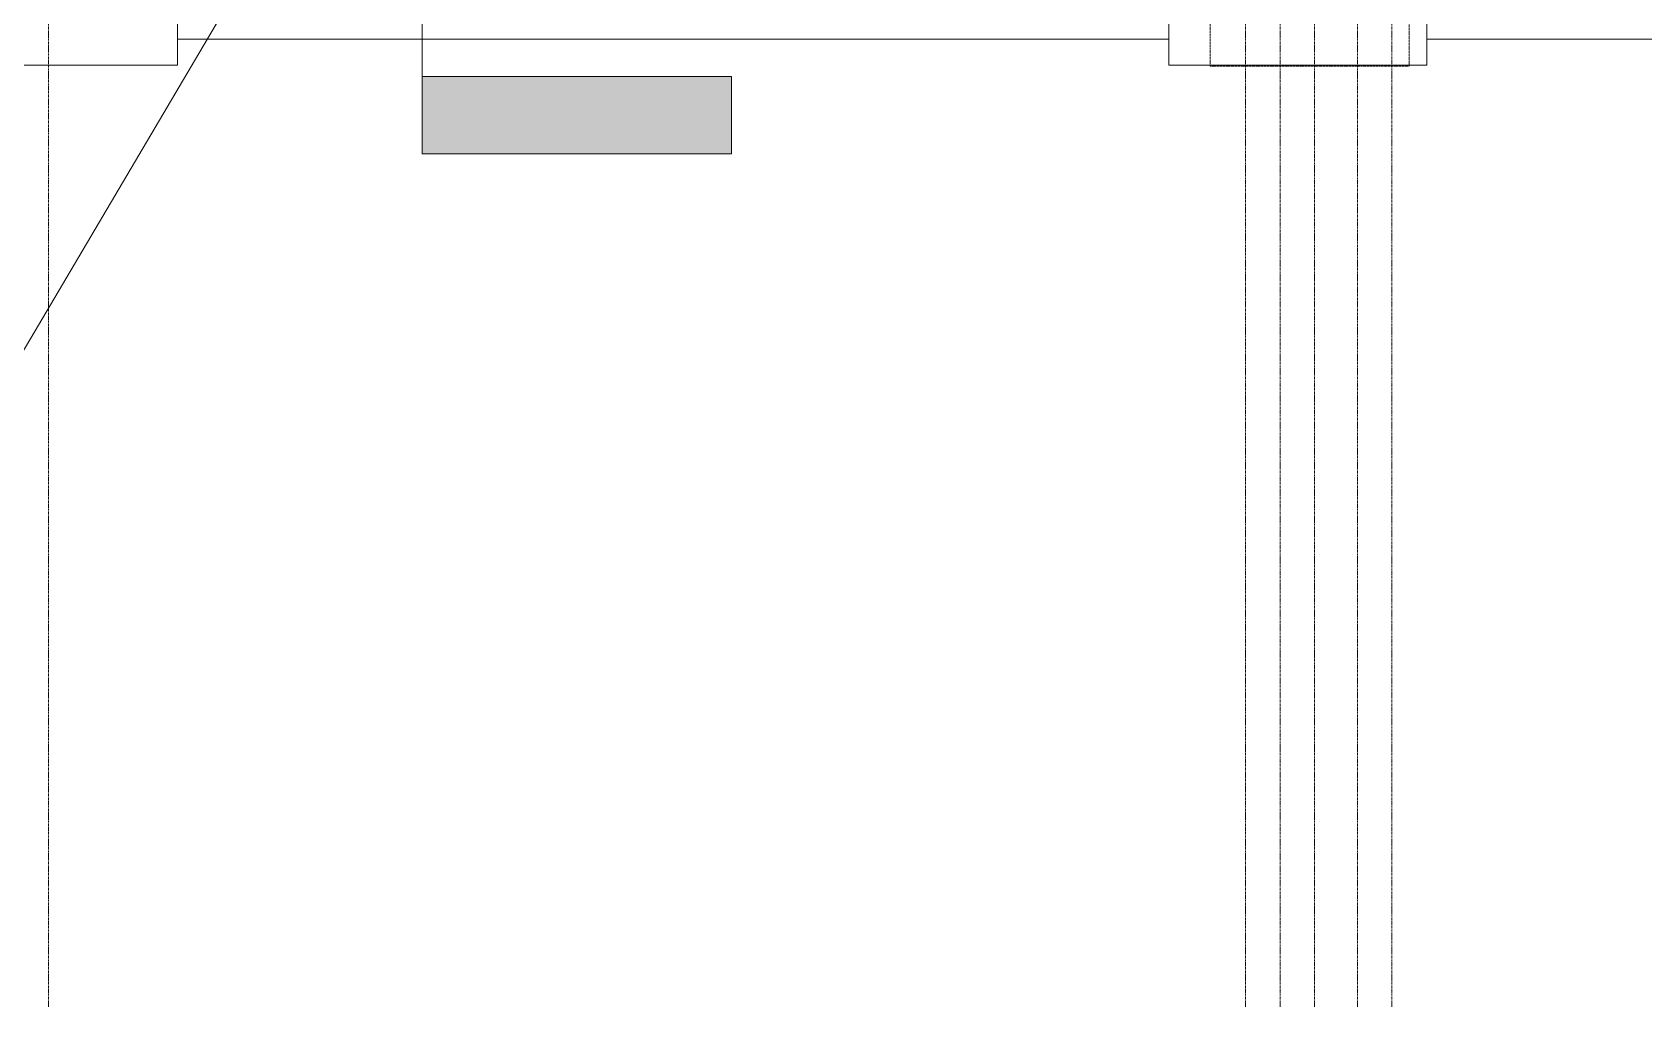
# Model space of a CAD drawing. Header units: inches. Extents: x 21386 to 98862, y -290 to 853.
# Drawn here: x 38815.2 to 39190.1, y -273.2 to -46.4 of the extents above; entities that cross this region are included whole.
import ezdxf

# ---------------------------------------------------------------- set-up
doc = ezdxf.new("R2010")
doc.units = ezdxf.units.IN
doc.header["$MEASUREMENT"] = 0
doc.linetypes.add('Dash Dot 3_16_', pattern=[0.3125, 0.1875, -0.0625, 0, -0.0625])
doc.linetypes.add('Grid Line 1_2_', pattern=[0.875, 0.5, -0.125, 0.125, -0.125])
for name, color, linetype, lineweight in [('A-ANNO-IDEN', 131, 'Continuous', 9), ('A-ANNO-SYMB', 150, 'Continuous', 9), ('G-ANNO-SYMB', 111, 'Continuous', 9), ('S-FNDN', 32, 'Continuous', 13), ('S-GRID', 1, 'Continuous', 9)]:
    doc.layers.add(name, color=color, linetype=linetype, lineweight=lineweight)

# ---------------------------------------------------------------- blocks, each defined once
blk = doc.blocks.new('Struct_Xcel_Sports Complex_rvt-4-Building Section - East_West looking South')
at = {"layer": 'S-FNDN', "color": 8, "lineweight": 9}
for p, q in [((-23055.89, -54), (-23055.89, -36)), ((-22825.27, -36), (-22825.27, -54)), ((-22765.27, -54), (-22765.27, -36)), ((-22825.27, -48), (-23055.89, -48)), ((-22712.2, -48), (-22765.27, -48)), ((-23055.89, -54), (-23115.89, -54)), ((-22765.27, -54), (-22825.27, -54))]:
    blk.add_line(p, q, dxfattribs=at)
blk = doc.blocks.new('Section - 3_32_ x 3_8_-18514-Building Section - East_West looking South')
at = {"layer": 'G-ANNO-SYMB'}
blk.add_hatch(color=256, dxfattribs=at).paths.add_polyline_path([(-22946.16, -26.7), (-22874.16, -26.7), (-22874.16, -44.7), (-22946.16, -44.7)], flags=0)
for p, q in [((-22946.16, -26.7), (-22946.16, -44.7)), ((-22874.16, -26.7), (-22946.16, -26.7)), ((-22874.16, -44.7), (-22874.16, -26.7)), ((-22946.16, -44.7), (-22874.16, -44.7))]:
    blk.add_line(p, q, dxfattribs=at)

msp = doc.modelspace()

# ---------------------------------------------------------------- linework, layer by layer
at = {"layer": 'A-ANNO-IDEN', "color": 153}
msp.add_line((38891.7, 12.65), (38792.1, -155.98), dxfattribs=at)
at = {"layer": 'A-ANNO-SYMB', "linetype": 'Dash Dot 3_16_'}
for p, q in [((39089.2, 385.8), (39089.2, -54.26)), ((39135.49, -54.26), (39135.49, 385.8)), ((39089.2, -54.26), (39135.49, -54.26))]:
    msp.add_line(p, q, dxfattribs=at)
at = {"layer": 'G-ANNO-SYMB'}
msp.add_line((38905.88, 450.08), (38905.88, -56.62), dxfattribs=at)
at = {"layer": 'S-GRID', "linetype": 'Grid Line 1_2_'}
for p, q in [((38818.96, -273.16), (38818.96, 671.89)), ((38818.96, -273.16), (38818.96, 671.89)), ((39097.46, -273.16), (39097.46, 671.89)), ((39105.46, -273.16), (39105.46, 671.89)), ((39105.46, -273.16), (39105.46, 671.89)), ((39113.46, -273.16), (39113.46, 671.89)), ((39123.46, -273.16), (39123.46, 671.89)), ((39123.46, -273.16), (39123.46, 671.89)), ((39131.46, -273.16), (39131.46, 671.89))]:
    msp.add_line(p, q, dxfattribs=at)

# ---------------------------------------------------------------- block references
at = {"color": 170, "lineweight": 5}
msp.add_blockref('Struct_Xcel_Sports Complex_rvt-4-Building Section - East_West looking South', (61904.85, 0), dxfattribs=at)
at = {"layer": 'G-ANNO-SYMB', "extrusion": (0, 0, -1)}
msp.add_blockref('Section - 3_32_ x 3_8_-18514-Building Section - East_West looking South', (-16031.73, -29.92), dxfattribs=at)

doc.saveas('drawing.dxf')
